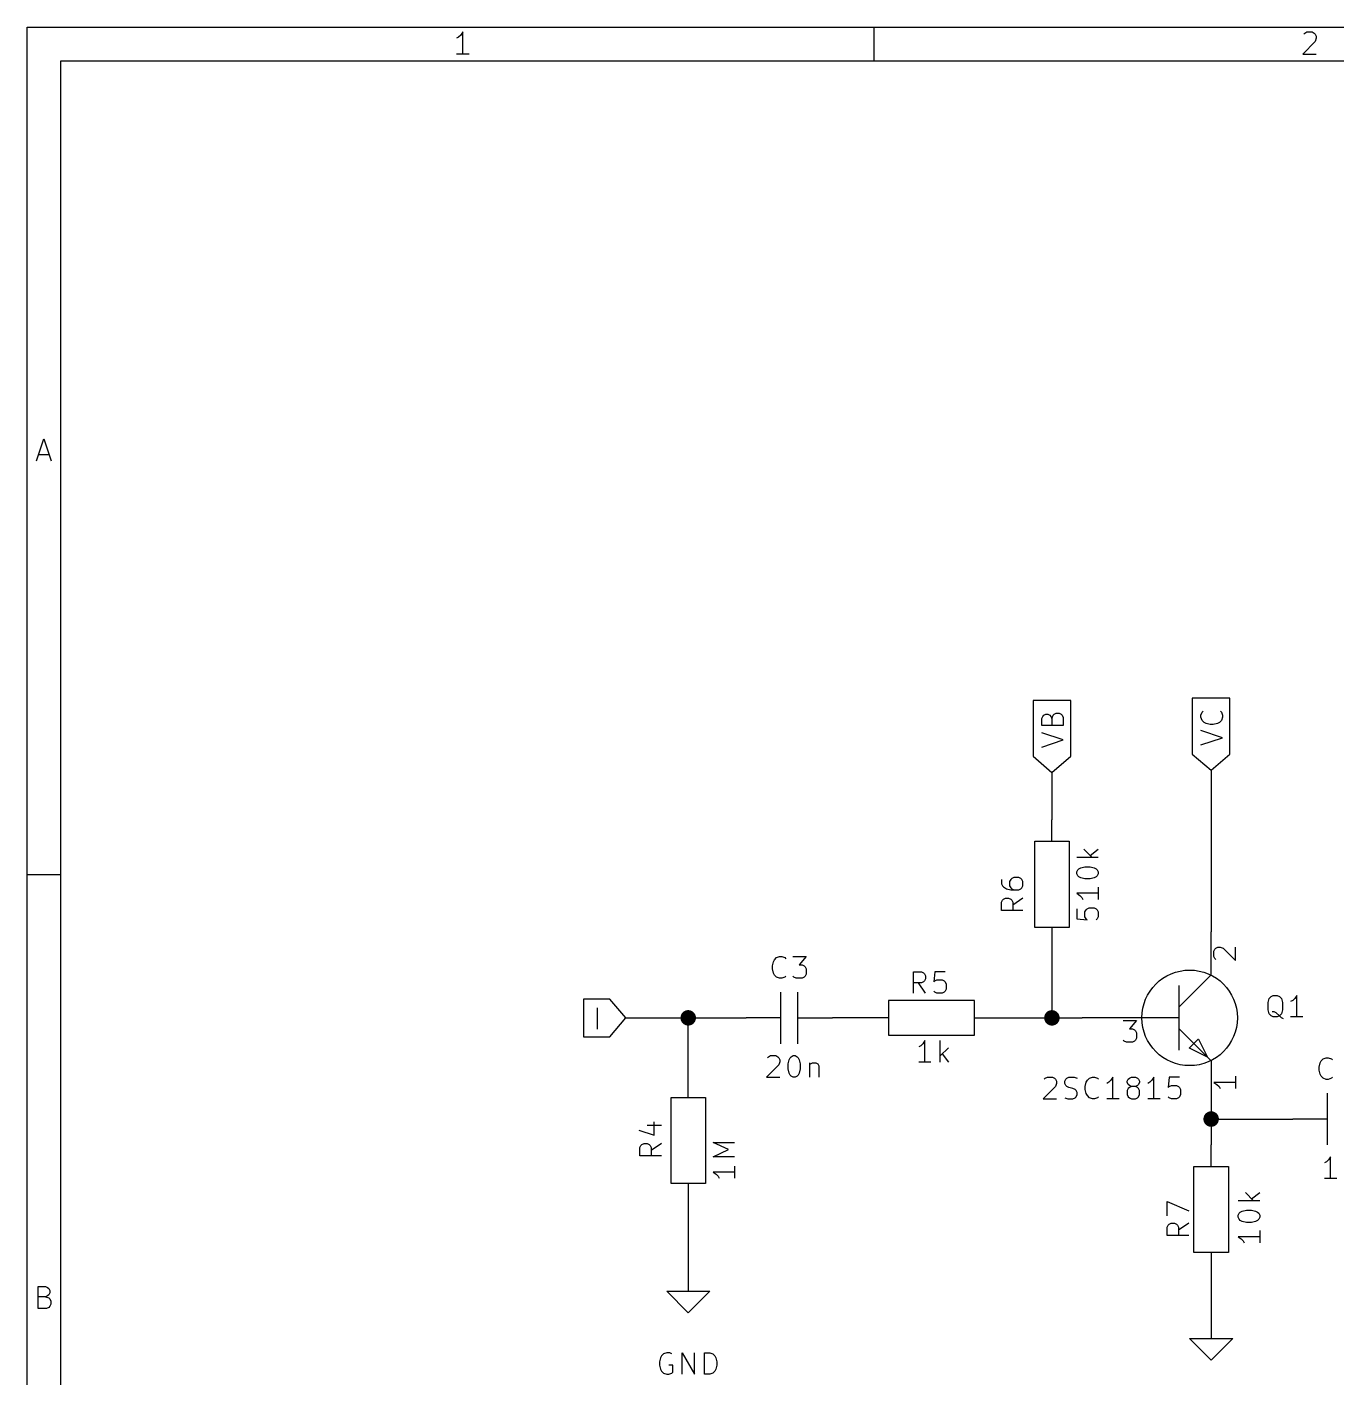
# Model space of a CAD drawing. Extents: x 0.4 to 11.3, y -11.3 to -0.4.
# Drawn here: x 0.394 to 3.437, y -3.531 to -0.394 of the extents above; entities that cross this region are included whole.
import ezdxf

# ---------------------------------------------------------------- set-up
doc = ezdxf.new("R2010")
doc.units = 0
doc.header["$MEASUREMENT"] = 0
for name, color, linetype in [('CYAN2', 4, 'CONTINUOUS'), ('GREEN3', 91, 'CONTINUOUS'), ('RED2', 1, 'CONTINUOUS'), ('RED3', 11, 'CONTINUOUS')]:
    doc.layers.add(name, color=color, linetype=linetype)

msp = doc.modelspace()

# ---------------------------------------------------------------- linework, layer by layer
at = {"layer": 'CYAN2', "linetype": 'CONTINUOUS'}
for p, q in [((2.84947, -2.30338), (2.86852, -2.32243)), ((2.84947, -2.30338), (2.86852, -2.32243)), ((2.86376, -2.31766), (2.8828, -2.30338)), ((2.86376, -2.31766), (2.8828, -2.30338)), ((2.8828, -2.32243), (2.8328, -2.32243)), ((2.8828, -2.32243), (2.8328, -2.32243)), ((2.8328, -2.35576), (2.83519, -2.351)), ((2.8328, -2.35576), (2.83519, -2.351)), ((2.83519, -2.351), (2.83757, -2.34861)), ((2.83519, -2.351), (2.83757, -2.34861)), ((2.83757, -2.34861), (2.84233, -2.34623)), ((2.83757, -2.34861), (2.84233, -2.34623)), ((2.84233, -2.34623), (2.85185, -2.34385)), ((2.84233, -2.34623), (2.85185, -2.34385)), ((2.85185, -2.34385), (2.86376, -2.34385)), ((2.85185, -2.34385), (2.86376, -2.34385)), ((2.86376, -2.34385), (2.87328, -2.34623)), ((2.86376, -2.34385), (2.87328, -2.34623)), ((2.87328, -2.34623), (2.87804, -2.34861)), ((2.87328, -2.34623), (2.87804, -2.34861)), ((2.87804, -2.34861), (2.88043, -2.351)), ((2.87804, -2.34861), (2.88043, -2.351)), ((2.88043, -2.351), (2.8828, -2.35576)), ((2.88043, -2.351), (2.8828, -2.35576)), ((2.6578, -2.37385), (2.6578, -2.38337)), ((2.6578, -2.37385), (2.6578, -2.38337)), ((2.6578, -2.38337), (2.66019, -2.38813)), ((2.6578, -2.38337), (2.66019, -2.38813)), ((2.67923, -2.37385), (2.67685, -2.37861)), ((2.67923, -2.37385), (2.67685, -2.37861)), ((2.67685, -2.37861), (2.67685, -2.38813)), ((2.67685, -2.37861), (2.67685, -2.38813)), ((2.68161, -2.37146), (2.67923, -2.37385)), ((2.68161, -2.37146), (2.67923, -2.37385)), ((2.68637, -2.36908), (2.68161, -2.37146)), ((2.68637, -2.36908), (2.68161, -2.37146)), ((2.69828, -2.36908), (2.68637, -2.36908)), ((2.69828, -2.36908), (2.68637, -2.36908)), ((2.70304, -2.37146), (2.69828, -2.36908)), ((2.70304, -2.37146), (2.69828, -2.36908)), ((2.70543, -2.37385), (2.70304, -2.37146)), ((2.70543, -2.37385), (2.70304, -2.37146)), ((2.7078, -2.37861), (2.70543, -2.37385)), ((2.7078, -2.37861), (2.70543, -2.37385)), ((2.7078, -2.38813), (2.7078, -2.37861)), ((2.7078, -2.38813), (2.7078, -2.37861)), ((2.8328, -2.36052), (2.8328, -2.35576)), ((2.8328, -2.36052), (2.8328, -2.35576)), ((2.83519, -2.36528), (2.8328, -2.36052)), ((2.83519, -2.36528), (2.8328, -2.36052)), ((2.83757, -2.36766), (2.83519, -2.36528)), ((2.83757, -2.36766), (2.83519, -2.36528)), ((2.84233, -2.37004), (2.83757, -2.36766)), ((2.84233, -2.37004), (2.83757, -2.36766)), ((2.85185, -2.37242), (2.84233, -2.37004)), ((2.85185, -2.37242), (2.84233, -2.37004)), ((2.86376, -2.37242), (2.85185, -2.37242)), ((2.86376, -2.37242), (2.85185, -2.37242)), ((2.87328, -2.37004), (2.86376, -2.37242)), ((2.87328, -2.37004), (2.86376, -2.37242)), ((2.87804, -2.36766), (2.87328, -2.37004)), ((2.87804, -2.36766), (2.87328, -2.37004)), ((2.88043, -2.36528), (2.87804, -2.36766)), ((2.88043, -2.36528), (2.87804, -2.36766)), ((2.8828, -2.36052), (2.88043, -2.36528)), ((2.8828, -2.36052), (2.88043, -2.36528)), ((2.8828, -2.35576), (2.8828, -2.36052)), ((2.8828, -2.35576), (2.8828, -2.36052)), ((2.66019, -2.38813), (2.66257, -2.39051)), ((2.66019, -2.38813), (2.66257, -2.39051)), ((2.66257, -2.39051), (2.66971, -2.39528)), ((2.66257, -2.39051), (2.66971, -2.39528)), ((2.66971, -2.39528), (2.67923, -2.39765)), ((2.66971, -2.39528), (2.67923, -2.39765)), ((2.67685, -2.38813), (2.67923, -2.39289)), ((2.67685, -2.38813), (2.67923, -2.39289)), ((2.67923, -2.39289), (2.68161, -2.39528)), ((2.67923, -2.39289), (2.68161, -2.39528)), ((2.67923, -2.39765), (2.69828, -2.39765)), ((2.67923, -2.39765), (2.69828, -2.39765)), ((2.68161, -2.39528), (2.68637, -2.39765)), ((2.68161, -2.39528), (2.68637, -2.39765)), ((2.69828, -2.39765), (2.70304, -2.39528)), ((2.69828, -2.39765), (2.70304, -2.39528)), ((2.70304, -2.39528), (2.70543, -2.39289)), ((2.70304, -2.39528), (2.70543, -2.39289)), ((2.70543, -2.39289), (2.7078, -2.38813)), ((2.70543, -2.39289), (2.7078, -2.38813)), ((2.8828, -2.40576), (2.8328, -2.40576)), ((2.8328, -2.40576), (2.83995, -2.41052)), ((2.8828, -2.40576), (2.8328, -2.40576)), ((2.8328, -2.40576), (2.83995, -2.41052)), ((2.83995, -2.41052), (2.84471, -2.41528)), ((2.83995, -2.41052), (2.84471, -2.41528)), ((2.84471, -2.41528), (2.84709, -2.42004)), ((2.84471, -2.41528), (2.84709, -2.42004)), ((2.8828, -2.39147), (2.8828, -2.42004)), ((2.8828, -2.39147), (2.8828, -2.42004)), ((2.6578, -2.42623), (2.66019, -2.42146)), ((2.6578, -2.42623), (2.66019, -2.42146)), ((2.6578, -2.44528), (2.6578, -2.42623)), ((2.6578, -2.44528), (2.6578, -2.42623)), ((2.7078, -2.44528), (2.6578, -2.44528)), ((2.7078, -2.44528), (2.6578, -2.44528)), ((2.66019, -2.42146), (2.66257, -2.41908)), ((2.66019, -2.42146), (2.66257, -2.41908)), ((2.66257, -2.41908), (2.66733, -2.4167)), ((2.66257, -2.41908), (2.66733, -2.4167)), ((2.66733, -2.4167), (2.67447, -2.4167)), ((2.66733, -2.4167), (2.67447, -2.4167)), ((2.67447, -2.4167), (2.67923, -2.41908)), ((2.67447, -2.4167), (2.67923, -2.41908)), ((2.67923, -2.41908), (2.68161, -2.42146)), ((2.67923, -2.41908), (2.68161, -2.42146)), ((2.68161, -2.42146), (2.684, -2.42623)), ((2.68161, -2.42146), (2.684, -2.42623)), ((2.7078, -2.4167), (2.684, -2.43337)), ((2.7078, -2.4167), (2.684, -2.43337)), ((2.684, -2.42623), (2.684, -2.44528)), ((2.684, -2.42623), (2.684, -2.44528)), ((2.8328, -2.44147), (2.8328, -2.46528)), ((2.8328, -2.44147), (2.8328, -2.46528)), ((2.85185, -2.44861), (2.85423, -2.44385)), ((2.85185, -2.44861), (2.85423, -2.44385)), ((2.85423, -2.44385), (2.85661, -2.44147)), ((2.85423, -2.44385), (2.85661, -2.44147)), ((2.85661, -2.44147), (2.86137, -2.43909)), ((2.85661, -2.44147), (2.86137, -2.43909)), ((2.86137, -2.43909), (2.87328, -2.43909)), ((2.86137, -2.43909), (2.87328, -2.43909)), ((2.87328, -2.43909), (2.87804, -2.44147)), ((2.87328, -2.43909), (2.87804, -2.44147)), ((2.87804, -2.44147), (2.88043, -2.44385)), ((2.87804, -2.44147), (2.88043, -2.44385)), ((2.88043, -2.44385), (2.8828, -2.44861)), ((2.88043, -2.44385), (2.8828, -2.44861)), ((2.8328, -2.46528), (2.85661, -2.46766)), ((2.8328, -2.46528), (2.85661, -2.46766)), ((2.85185, -2.46052), (2.85185, -2.44861)), ((2.85185, -2.46052), (2.85185, -2.44861)), ((2.85423, -2.46528), (2.85185, -2.46052)), ((2.85423, -2.46528), (2.85185, -2.46052)), ((2.85661, -2.46766), (2.85423, -2.46528)), ((2.85661, -2.46766), (2.85423, -2.46528)), ((2.88043, -2.46528), (2.87804, -2.46766)), ((2.88043, -2.46528), (2.87804, -2.46766)), ((2.8828, -2.46052), (2.88043, -2.46528)), ((2.8828, -2.46052), (2.88043, -2.46528)), ((2.8828, -2.44861), (2.8828, -2.46052)), ((2.8828, -2.44861), (2.8828, -2.46052)), ((2.12571, -2.57423), (2.12809, -2.56471)), ((2.12809, -2.56471), (2.13047, -2.55995)), ((2.13047, -2.55995), (2.13524, -2.55519)), ((2.13524, -2.55519), (2.14238, -2.5528)), ((2.14238, -2.5528), (2.14714, -2.5528)), ((2.14714, -2.5528), (2.15428, -2.55519)), ((2.15428, -2.55519), (2.15666, -2.55757)), ((2.17333, -2.5528), (2.20428, -2.5528)), ((2.20428, -2.5528), (2.18761, -2.57185)), ((2.18761, -2.57185), (2.19476, -2.57185)), ((2.19476, -2.57185), (2.19952, -2.57423)), ((2.12571, -2.58137), (2.12571, -2.57423)), ((2.12809, -2.5909), (2.12571, -2.58137)), ((2.13047, -2.59566), (2.12809, -2.5909)), ((2.13524, -2.60043), (2.13047, -2.59566)), ((2.14238, -2.6028), (2.13524, -2.60043)), ((2.14714, -2.6028), (2.14238, -2.6028)), ((2.15428, -2.60043), (2.14714, -2.6028)), ((2.15666, -2.59804), (2.15428, -2.60043)), ((2.17571, -2.60043), (2.17333, -2.59804)), ((2.18047, -2.6028), (2.17571, -2.60043)), ((2.19476, -2.6028), (2.18047, -2.6028)), ((2.19952, -2.60043), (2.19476, -2.6028)), ((2.19952, -2.57423), (2.2019, -2.57661)), ((2.2019, -2.59804), (2.19952, -2.60043)), ((2.2019, -2.57661), (2.20428, -2.58137)), ((2.20428, -2.59328), (2.2019, -2.59804)), ((2.20428, -2.58137), (2.20428, -2.59328)), ((2.45309, -2.6378), (2.45309, -2.5878)), ((2.45309, -2.5878), (2.47214, -2.5878)), ((2.47214, -2.5878), (2.47691, -2.59019)), ((2.47691, -2.59019), (2.47929, -2.59257)), ((2.47929, -2.59257), (2.48167, -2.59733)), ((2.48167, -2.59733), (2.48167, -2.60447)), ((2.50309, -2.5878), (2.50072, -2.61161)), ((2.52691, -2.5878), (2.50309, -2.5878)), ((2.47214, -2.614), (2.45309, -2.614)), ((2.48167, -2.6378), (2.465, -2.614)), ((2.47691, -2.61161), (2.47214, -2.614)), ((2.47929, -2.60923), (2.47691, -2.61161)), ((2.48167, -2.60447), (2.47929, -2.60923)), ((2.50072, -2.61161), (2.50309, -2.60923)), ((2.50309, -2.63543), (2.50072, -2.63304)), ((2.50309, -2.60923), (2.50786, -2.60685)), ((2.50786, -2.6378), (2.50309, -2.63543)), ((2.50786, -2.60685), (2.51976, -2.60685)), ((2.51976, -2.60685), (2.52452, -2.60923)), ((2.52452, -2.63543), (2.51976, -2.6378)), ((2.52452, -2.60923), (2.52691, -2.61161)), ((2.52691, -2.63304), (2.52452, -2.63543)), ((2.52691, -2.61161), (2.52929, -2.61637)), ((2.52929, -2.62828), (2.52691, -2.63304)), ((2.52929, -2.61637), (2.52929, -2.62828)), ((2.51976, -2.6378), (2.50786, -2.6378)), ((3.27734, -2.65947), (3.27972, -2.64995)), ((3.27734, -2.65947), (3.27972, -2.64995)), ((3.27734, -2.67614), (3.27734, -2.65947)), ((3.27734, -2.67614), (3.27734, -2.65947)), ((3.27972, -2.64995), (3.28448, -2.64519)), ((3.27972, -2.64995), (3.28448, -2.64519)), ((3.28448, -2.64519), (3.28924, -2.6428)), ((3.28448, -2.64519), (3.28924, -2.6428)), ((3.28924, -2.6428), (3.29876, -2.6428)), ((3.28924, -2.6428), (3.29876, -2.6428)), ((3.29876, -2.6428), (3.30353, -2.64519)), ((3.29876, -2.6428), (3.30353, -2.64519)), ((3.30353, -2.64519), (3.30829, -2.64995)), ((3.30353, -2.64519), (3.30829, -2.64995)), ((3.30829, -2.64995), (3.31067, -2.65947)), ((3.30829, -2.64995), (3.31067, -2.65947)), ((3.31067, -2.65947), (3.31067, -2.67614)), ((3.31067, -2.65947), (3.31067, -2.67614)), ((3.33448, -2.65471), (3.32972, -2.65709)), ((3.33448, -2.65471), (3.32972, -2.65709)), ((3.33924, -2.64995), (3.33448, -2.65471)), ((3.33924, -2.64995), (3.33448, -2.65471)), ((3.344, -2.6428), (3.33924, -2.64995)), ((3.344, -2.6428), (3.33924, -2.64995)), ((3.344, -2.6928), (3.344, -2.6428)), ((3.344, -2.6928), (3.344, -2.6428)), ((3.27972, -2.68566), (3.27734, -2.67614)), ((3.27972, -2.68566), (3.27734, -2.67614)), ((3.28448, -2.69043), (3.27972, -2.68566)), ((3.28448, -2.69043), (3.27972, -2.68566)), ((3.28924, -2.6928), (3.28448, -2.69043)), ((3.28924, -2.6928), (3.28448, -2.69043)), ((3.29162, -2.6809), (3.28686, -2.6809)), ((3.29162, -2.6809), (3.28686, -2.6809)), ((3.29876, -2.6928), (3.28924, -2.6928)), ((3.29876, -2.6928), (3.28924, -2.6928)), ((3.29639, -2.68328), (3.29162, -2.6809)), ((3.29639, -2.68328), (3.29162, -2.6809)), ((3.30353, -2.69043), (3.29639, -2.68328)), ((3.30353, -2.69043), (3.29639, -2.68328)), ((3.30353, -2.69043), (3.29876, -2.6928)), ((3.30353, -2.69043), (3.29876, -2.6928)), ((3.30829, -2.68566), (3.30353, -2.69043)), ((3.30829, -2.68566), (3.30353, -2.69043)), ((3.30829, -2.69519), (3.30353, -2.69043)), ((3.30829, -2.69519), (3.30353, -2.69043)), ((3.31067, -2.67614), (3.30829, -2.68566)), ((3.31067, -2.67614), (3.30829, -2.68566)), ((3.31305, -2.69757), (3.30829, -2.69519)), ((3.31305, -2.69757), (3.30829, -2.69519)), ((3.35829, -2.6928), (3.32972, -2.6928)), ((3.35829, -2.6928), (3.32972, -2.6928)), ((2.47024, -2.75971), (2.46548, -2.76209)), ((2.475, -2.75495), (2.47024, -2.75971)), ((2.47976, -2.7478), (2.475, -2.75495)), ((2.47976, -2.7978), (2.47976, -2.7478)), ((2.51547, -2.7978), (2.51547, -2.7478)), ((2.11429, -2.78757), (2.11667, -2.78519)), ((2.11667, -2.78519), (2.12143, -2.7828)), ((2.12143, -2.7828), (2.13333, -2.7828)), ((2.13333, -2.7828), (2.13809, -2.78519)), ((2.13809, -2.78519), (2.14048, -2.78757)), ((2.14048, -2.78757), (2.14286, -2.79233)), ((2.14286, -2.79233), (2.14286, -2.79709)), ((2.16191, -2.80185), (2.16428, -2.79233)), ((2.16428, -2.79233), (2.16667, -2.78757)), ((2.16667, -2.78757), (2.16905, -2.78519)), ((2.16905, -2.78519), (2.17381, -2.7828)), ((2.17381, -2.7828), (2.17857, -2.7828)), ((2.17857, -2.7828), (2.18333, -2.78519)), ((2.18333, -2.78519), (2.18571, -2.78757)), ((2.18571, -2.78757), (2.18809, -2.79233)), ((2.18809, -2.79233), (2.19048, -2.80185)), ((2.53452, -2.76447), (2.51547, -2.78352)), ((2.52024, -2.77876), (2.53452, -2.7978)), ((3.40047, -2.79495), (3.40524, -2.79019)), ((3.40047, -2.79495), (3.40524, -2.79019)), ((3.40524, -2.79019), (3.41238, -2.7878)), ((3.40524, -2.79019), (3.41238, -2.7878)), ((3.41238, -2.7878), (3.41714, -2.7878)), ((3.41238, -2.7878), (3.41714, -2.7878)), ((3.41714, -2.7878), (3.42428, -2.79019)), ((3.41714, -2.7878), (3.42428, -2.79019)), ((3.42428, -2.79019), (3.42666, -2.79257)), ((3.42428, -2.79019), (3.42666, -2.79257)), ((2.14048, -2.80423), (2.11191, -2.8328)), ((2.14286, -2.79709), (2.14048, -2.80423)), ((2.16191, -2.81376), (2.16191, -2.80185)), ((2.16428, -2.82328), (2.16191, -2.81376)), ((2.16667, -2.82804), (2.16428, -2.82328)), ((2.18809, -2.82328), (2.18571, -2.82804)), ((2.19048, -2.81376), (2.18809, -2.82328)), ((2.19048, -2.80185), (2.19048, -2.81376)), ((2.2119, -2.79947), (2.2119, -2.8328)), ((2.2119, -2.80423), (2.21428, -2.80185)), ((2.21428, -2.80185), (2.21905, -2.79947)), ((2.21905, -2.79947), (2.22619, -2.79947)), ((2.22619, -2.79947), (2.23095, -2.80185)), ((2.23095, -2.80185), (2.23333, -2.80661)), ((2.23333, -2.80661), (2.23333, -2.8328)), ((2.49405, -2.7978), (2.46548, -2.7978)), ((3.39571, -2.80923), (3.39809, -2.79971)), ((3.39571, -2.80923), (3.39809, -2.79971)), ((3.39571, -2.81637), (3.39571, -2.80923)), ((3.39571, -2.81637), (3.39571, -2.80923)), ((3.39809, -2.8259), (3.39571, -2.81637)), ((3.39809, -2.8259), (3.39571, -2.81637)), ((3.39809, -2.79971), (3.40047, -2.79495)), ((3.39809, -2.79971), (3.40047, -2.79495)), ((2.11191, -2.8328), (2.14286, -2.8328)), ((2.16905, -2.83043), (2.16667, -2.82804)), ((2.17381, -2.8328), (2.16905, -2.83043)), ((2.17857, -2.8328), (2.17381, -2.8328)), ((2.18333, -2.83043), (2.17857, -2.8328)), ((2.18571, -2.82804), (2.18333, -2.83043)), ((2.78353, -2.85423), (2.75496, -2.8828)), ((2.78353, -2.85423), (2.75496, -2.8828)), ((2.75734, -2.83757), (2.75972, -2.83519)), ((2.75734, -2.83757), (2.75972, -2.83519)), ((2.75972, -2.83519), (2.76448, -2.8328)), ((2.75972, -2.83519), (2.76448, -2.8328)), ((2.76448, -2.8328), (2.77639, -2.8328)), ((2.76448, -2.8328), (2.77639, -2.8328)), ((2.77639, -2.8328), (2.78115, -2.83519)), ((2.77639, -2.8328), (2.78115, -2.83519)), ((2.78115, -2.83519), (2.78353, -2.83757)), ((2.78115, -2.83519), (2.78353, -2.83757)), ((2.78353, -2.83757), (2.78591, -2.84233)), ((2.78353, -2.83757), (2.78591, -2.84233)), ((2.78591, -2.84709), (2.78353, -2.85423)), ((2.78591, -2.84709), (2.78353, -2.85423)), ((2.78591, -2.84233), (2.78591, -2.84709)), ((2.78591, -2.84233), (2.78591, -2.84709)), ((2.80496, -2.84233), (2.80733, -2.83757)), ((2.80496, -2.84233), (2.80733, -2.83757)), ((2.80496, -2.84709), (2.80496, -2.84233)), ((2.80496, -2.84709), (2.80496, -2.84233)), ((2.80733, -2.85185), (2.80496, -2.84709)), ((2.80733, -2.85185), (2.80496, -2.84709)), ((2.80733, -2.83757), (2.80972, -2.83519)), ((2.80733, -2.83757), (2.80972, -2.83519)), ((2.80972, -2.85423), (2.80733, -2.85185)), ((2.80972, -2.85423), (2.80733, -2.85185)), ((2.80972, -2.83519), (2.81448, -2.8328)), ((2.80972, -2.83519), (2.81448, -2.8328)), ((2.81448, -2.85661), (2.80972, -2.85423)), ((2.81448, -2.85661), (2.80972, -2.85423)), ((2.81448, -2.8328), (2.82638, -2.8328)), ((2.81448, -2.8328), (2.82638, -2.8328)), ((2.82638, -2.8328), (2.83353, -2.83519)), ((2.82638, -2.8328), (2.83353, -2.83519)), ((2.85257, -2.85423), (2.85495, -2.84471)), ((2.85257, -2.85423), (2.85495, -2.84471)), ((2.85257, -2.86137), (2.85257, -2.85423)), ((2.85257, -2.86137), (2.85257, -2.85423)), ((2.85495, -2.84471), (2.85733, -2.83995)), ((2.85495, -2.84471), (2.85733, -2.83995)), ((2.85733, -2.83995), (2.8621, -2.83519)), ((2.85733, -2.83995), (2.8621, -2.83519)), ((2.8621, -2.83519), (2.86924, -2.8328)), ((2.8621, -2.83519), (2.86924, -2.8328)), ((2.86924, -2.8328), (2.874, -2.8328)), ((2.86924, -2.8328), (2.874, -2.8328)), ((2.874, -2.8328), (2.88115, -2.83519)), ((2.874, -2.8328), (2.88115, -2.83519)), ((2.88115, -2.83519), (2.88352, -2.83757)), ((2.88115, -2.83519), (2.88352, -2.83757)), ((2.90733, -2.84471), (2.90257, -2.84709)), ((2.90733, -2.84471), (2.90257, -2.84709)), ((2.9121, -2.83995), (2.90733, -2.84471)), ((2.9121, -2.83995), (2.90733, -2.84471)), ((2.91686, -2.8328), (2.9121, -2.83995)), ((2.91686, -2.8328), (2.9121, -2.83995)), ((2.91686, -2.8828), (2.91686, -2.8328)), ((2.91686, -2.8828), (2.91686, -2.8328)), ((2.95019, -2.84233), (2.95257, -2.83757)), ((2.95019, -2.84233), (2.95257, -2.83757)), ((2.95019, -2.84471), (2.95019, -2.84233)), ((2.95019, -2.84471), (2.95019, -2.84233)), ((2.95257, -2.84947), (2.95019, -2.84471)), ((2.95257, -2.84947), (2.95019, -2.84471)), ((2.95257, -2.83757), (2.95495, -2.83519)), ((2.95257, -2.83757), (2.95495, -2.83519)), ((2.95495, -2.85185), (2.95257, -2.84947)), ((2.95495, -2.85185), (2.95257, -2.84947)), ((2.95495, -2.83519), (2.95972, -2.8328)), ((2.95495, -2.83519), (2.95972, -2.8328)), ((2.95972, -2.85423), (2.95495, -2.85185)), ((2.95972, -2.85423), (2.95495, -2.85185)), ((2.95972, -2.85423), (2.95495, -2.85661)), ((2.95972, -2.85423), (2.95495, -2.85661)), ((2.95972, -2.8328), (2.96924, -2.8328)), ((2.95972, -2.8328), (2.96924, -2.8328)), ((2.96924, -2.85423), (2.95972, -2.85423)), ((2.96924, -2.85423), (2.95972, -2.85423)), ((2.96924, -2.8328), (2.974, -2.83519)), ((2.96924, -2.8328), (2.974, -2.83519)), ((2.974, -2.85185), (2.96924, -2.85423)), ((2.974, -2.85185), (2.96924, -2.85423)), ((2.974, -2.85661), (2.96924, -2.85423)), ((2.974, -2.85661), (2.96924, -2.85423)), ((2.974, -2.83519), (2.97638, -2.83757)), ((2.974, -2.83519), (2.97638, -2.83757)), ((2.97638, -2.84947), (2.974, -2.85185)), ((2.97638, -2.84947), (2.974, -2.85185)), ((2.97638, -2.83757), (2.97876, -2.84233)), ((2.97638, -2.83757), (2.97876, -2.84233)), ((2.97876, -2.84471), (2.97638, -2.84947)), ((2.97876, -2.84471), (2.97638, -2.84947)), ((2.97876, -2.84233), (2.97876, -2.84471)), ((2.97876, -2.84233), (2.97876, -2.84471)), ((3.00257, -2.84471), (2.99781, -2.84709)), ((3.00257, -2.84471), (2.99781, -2.84709)), ((3.00733, -2.83995), (3.00257, -2.84471)), ((3.00733, -2.83995), (3.00257, -2.84471)), ((3.01209, -2.8328), (3.00733, -2.83995)), ((3.01209, -2.8328), (3.00733, -2.83995)), ((3.01209, -2.8828), (3.01209, -2.8328)), ((3.01209, -2.8828), (3.01209, -2.8328)), ((3.04781, -2.8328), (3.04543, -2.85661)), ((3.04781, -2.8328), (3.04543, -2.85661)), ((3.04543, -2.85661), (3.04781, -2.85423)), ((3.04543, -2.85661), (3.04781, -2.85423)), ((3.07162, -2.8328), (3.04781, -2.8328)), ((3.07162, -2.8328), (3.04781, -2.8328)), ((3.04781, -2.85423), (3.05257, -2.85185)), ((3.04781, -2.85423), (3.05257, -2.85185)), ((3.05257, -2.85185), (3.06448, -2.85185)), ((3.05257, -2.85185), (3.06448, -2.85185)), ((3.06448, -2.85185), (3.06924, -2.85423)), ((3.06448, -2.85185), (3.06924, -2.85423)), ((3.06924, -2.85423), (3.07162, -2.85661)), ((3.06924, -2.85423), (3.07162, -2.85661)), ((3.40047, -2.83066), (3.39809, -2.8259)), ((3.40047, -2.83066), (3.39809, -2.8259)), ((3.40524, -2.83543), (3.40047, -2.83066)), ((3.40524, -2.83543), (3.40047, -2.83066)), ((3.41238, -2.8378), (3.40524, -2.83543)), ((3.41238, -2.8378), (3.40524, -2.83543)), ((3.41714, -2.8378), (3.41238, -2.8378)), ((3.41714, -2.8378), (3.41238, -2.8378)), ((3.42428, -2.83543), (3.41714, -2.8378)), ((3.42428, -2.83543), (3.41714, -2.8378)), ((3.42666, -2.83304), (3.42428, -2.83543)), ((3.42666, -2.83304), (3.42428, -2.83543)), ((2.75496, -2.8828), (2.78591, -2.8828)), ((2.75496, -2.8828), (2.78591, -2.8828)), ((2.80496, -2.88043), (2.8121, -2.8828)), ((2.80496, -2.88043), (2.8121, -2.8828)), ((2.8121, -2.8828), (2.824, -2.8828)), ((2.8121, -2.8828), (2.824, -2.8828)), ((2.824, -2.859), (2.81448, -2.85661)), ((2.824, -2.859), (2.81448, -2.85661)), ((2.82876, -2.86137), (2.824, -2.859)), ((2.82876, -2.86137), (2.824, -2.859)), ((2.824, -2.8828), (2.82876, -2.88043)), ((2.824, -2.8828), (2.82876, -2.88043)), ((2.83115, -2.86376), (2.82876, -2.86137)), ((2.83115, -2.86376), (2.82876, -2.86137)), ((2.82876, -2.88043), (2.83115, -2.87804)), ((2.82876, -2.88043), (2.83115, -2.87804)), ((2.83353, -2.86852), (2.83115, -2.86376)), ((2.83353, -2.86852), (2.83115, -2.86376)), ((2.83115, -2.87804), (2.83353, -2.87328)), ((2.83115, -2.87804), (2.83353, -2.87328)), ((2.83353, -2.87328), (2.83353, -2.86852)), ((2.83353, -2.87328), (2.83353, -2.86852)), ((2.85495, -2.8709), (2.85257, -2.86137)), ((2.85495, -2.8709), (2.85257, -2.86137)), ((2.85733, -2.87566), (2.85495, -2.8709)), ((2.85733, -2.87566), (2.85495, -2.8709)), ((2.8621, -2.88043), (2.85733, -2.87566)), ((2.8621, -2.88043), (2.85733, -2.87566)), ((2.86924, -2.8828), (2.8621, -2.88043)), ((2.86924, -2.8828), (2.8621, -2.88043)), ((2.874, -2.8828), (2.86924, -2.8828)), ((2.874, -2.8828), (2.86924, -2.8828)), ((2.88115, -2.88043), (2.874, -2.8828)), ((2.88115, -2.88043), (2.874, -2.8828)), ((2.88352, -2.87804), (2.88115, -2.88043)), ((2.88352, -2.87804), (2.88115, -2.88043)), ((2.93115, -2.8828), (2.90257, -2.8828)), ((2.93115, -2.8828), (2.90257, -2.8828)), ((2.95257, -2.859), (2.95019, -2.86376)), ((2.95257, -2.859), (2.95019, -2.86376)), ((2.95019, -2.86376), (2.95019, -2.87328)), ((2.95019, -2.86376), (2.95019, -2.87328)), ((2.95019, -2.87328), (2.95257, -2.87804)), ((2.95019, -2.87328), (2.95257, -2.87804)), ((2.95495, -2.85661), (2.95257, -2.859)), ((2.95495, -2.85661), (2.95257, -2.859)), ((2.95257, -2.87804), (2.95495, -2.88043)), ((2.95257, -2.87804), (2.95495, -2.88043)), ((2.95495, -2.88043), (2.95972, -2.8828)), ((2.95495, -2.88043), (2.95972, -2.8828)), ((2.95972, -2.8828), (2.96924, -2.8828)), ((2.95972, -2.8828), (2.96924, -2.8828)), ((2.96924, -2.8828), (2.974, -2.88043)), ((2.96924, -2.8828), (2.974, -2.88043)), ((2.97638, -2.859), (2.974, -2.85661)), ((2.97638, -2.859), (2.974, -2.85661)), ((2.974, -2.88043), (2.97638, -2.87804)), ((2.974, -2.88043), (2.97638, -2.87804)), ((2.97876, -2.86376), (2.97638, -2.859)), ((2.97876, -2.86376), (2.97638, -2.859)), ((2.97638, -2.87804), (2.97876, -2.87328)), ((2.97638, -2.87804), (2.97876, -2.87328)), ((2.97876, -2.87328), (2.97876, -2.86376)), ((2.97876, -2.87328), (2.97876, -2.86376)), ((3.02638, -2.8828), (2.99781, -2.8828)), ((3.02638, -2.8828), (2.99781, -2.8828)), ((3.04781, -2.88043), (3.04543, -2.87804)), ((3.04781, -2.88043), (3.04543, -2.87804)), ((3.05257, -2.8828), (3.04781, -2.88043)), ((3.05257, -2.8828), (3.04781, -2.88043)), ((3.06448, -2.8828), (3.05257, -2.8828)), ((3.06448, -2.8828), (3.05257, -2.8828)), ((3.06924, -2.88043), (3.06448, -2.8828)), ((3.06924, -2.88043), (3.06448, -2.8828)), ((3.07162, -2.87804), (3.06924, -2.88043)), ((3.07162, -2.87804), (3.06924, -2.88043)), ((3.07162, -2.85661), (3.074, -2.86137)), ((3.07162, -2.85661), (3.074, -2.86137)), ((3.074, -2.87328), (3.07162, -2.87804)), ((3.074, -2.87328), (3.07162, -2.87804)), ((3.074, -2.86137), (3.074, -2.87328)), ((3.074, -2.86137), (3.074, -2.87328)), ((1.83447, -2.94385), (1.8678, -2.94385)), ((1.85114, -2.96765), (1.85114, -2.9367)), ((1.81543, -2.95575), (1.85114, -2.96765)), ((1.8178, -2.99623), (1.82019, -2.99146)), ((1.8178, -3.01528), (1.8178, -2.99623)), ((1.82019, -2.99146), (1.82257, -2.98908)), ((1.82257, -2.98908), (1.82733, -2.9867)), ((1.82733, -2.9867), (1.83447, -2.9867)), ((1.83447, -2.9867), (1.83923, -2.98908)), ((1.83923, -2.98908), (1.84161, -2.99146)), ((1.84161, -2.99146), (1.844, -2.99623)), ((1.8678, -2.9867), (1.844, -3.00337)), ((1.844, -2.99623), (1.844, -3.01528)), ((2.02352, -3.00099), (1.9878, -2.98432)), ((1.9878, -2.98432), (2.0378, -2.98432)), ((1.9878, -3.01766), (2.02352, -3.00099)), ((1.8678, -3.01528), (1.8178, -3.01528)), ((2.0378, -3.01766), (1.9878, -3.01766)), ((2.0378, -3.03908), (2.0378, -3.06765)), ((3.41285, -3.02971), (3.40809, -3.03209)), ((3.41285, -3.02971), (3.40809, -3.03209)), ((3.41762, -3.02495), (3.41285, -3.02971)), ((3.41762, -3.02495), (3.41285, -3.02971)), ((3.42238, -3.0178), (3.41762, -3.02495)), ((3.42238, -3.0178), (3.41762, -3.02495)), ((3.42238, -3.0678), (3.42238, -3.0178)), ((3.42238, -3.0678), (3.42238, -3.0178)), ((2.0378, -3.05337), (1.9878, -3.05337)), ((1.9878, -3.05337), (1.99495, -3.05813)), ((1.99495, -3.05813), (1.99971, -3.06289)), ((1.99971, -3.06289), (2.00209, -3.06765)), ((3.43667, -3.0678), (3.40809, -3.0678)), ((3.43667, -3.0678), (3.40809, -3.0678)), ((3.22447, -3.10099), (3.24352, -3.12004)), ((3.23876, -3.11528), (3.2578, -3.10099)), ((3.0428, -3.15504), (3.0428, -3.1217)), ((3.0428, -3.1217), (3.0928, -3.14313)), ((3.2578, -3.12004), (3.2078, -3.12004)), ((3.2078, -3.15337), (3.21019, -3.14861)), ((3.2078, -3.15813), (3.2078, -3.15337)), ((3.21019, -3.16289), (3.2078, -3.15813)), ((3.21019, -3.14861), (3.21257, -3.14623)), ((3.21257, -3.16528), (3.21019, -3.16289)), ((3.21257, -3.14623), (3.21733, -3.14385)), ((3.21733, -3.16766), (3.21257, -3.16528)), ((3.21733, -3.14385), (3.22685, -3.14146)), ((3.22685, -3.17004), (3.21733, -3.16766)), ((3.22685, -3.14146), (3.23876, -3.14146)), ((3.23876, -3.14146), (3.24828, -3.14385)), ((3.24828, -3.16766), (3.23876, -3.17004)), ((3.24828, -3.14385), (3.25304, -3.14623)), ((3.25304, -3.16528), (3.24828, -3.16766)), ((3.25304, -3.14623), (3.25543, -3.14861)), ((3.25543, -3.16289), (3.25304, -3.16528)), ((3.25543, -3.14861), (3.2578, -3.15337)), ((3.2578, -3.15813), (3.25543, -3.16289)), ((3.2578, -3.15337), (3.2578, -3.15813)), ((3.0428, -3.18123), (3.04519, -3.17646)), ((3.0428, -3.20028), (3.0428, -3.18123)), ((3.0928, -3.20028), (3.0428, -3.20028)), ((3.04519, -3.17646), (3.04757, -3.17408)), ((3.04757, -3.17408), (3.05233, -3.1717)), ((3.05233, -3.1717), (3.05947, -3.1717)), ((3.05947, -3.1717), (3.06423, -3.17408)), ((3.06423, -3.17408), (3.06661, -3.17646)), ((3.06661, -3.17646), (3.069, -3.18123)), ((3.0928, -3.1717), (3.069, -3.18837)), ((3.069, -3.18123), (3.069, -3.20028)), ((3.23876, -3.17004), (3.22685, -3.17004)), ((3.2578, -3.18908), (3.2578, -3.21765)), ((3.2578, -3.20337), (3.2078, -3.20337)), ((3.2078, -3.20337), (3.21495, -3.20813)), ((3.21495, -3.20813), (3.21971, -3.21289)), ((3.21971, -3.21289), (3.22209, -3.21765)), ((1.86809, -3.47995), (1.86571, -3.48471)), ((1.87286, -3.47519), (1.86809, -3.47995)), ((1.88, -3.4728), (1.87286, -3.47519)), ((1.88714, -3.4728), (1.88, -3.4728)), ((1.89191, -3.47519), (1.88714, -3.4728)), ((1.91571, -3.5228), (1.91571, -3.4728)), ((1.91571, -3.4728), (1.94428, -3.5228)), ((1.94428, -3.5228), (1.94428, -3.4728)), ((1.96809, -3.5228), (1.96809, -3.4728)), ((1.96809, -3.4728), (1.98, -3.4728)), ((1.98, -3.4728), (1.98714, -3.47519)), ((1.98714, -3.47519), (1.99191, -3.47995)), ((1.99191, -3.47995), (1.99429, -3.48471)), ((1.86571, -3.48471), (1.86333, -3.49423)), ((1.86333, -3.49423), (1.86333, -3.50137)), ((1.86333, -3.50137), (1.86571, -3.5109)), ((1.86571, -3.5109), (1.86809, -3.51566)), ((1.89428, -3.50137), (1.88476, -3.50137)), ((1.89428, -3.51804), (1.89428, -3.50137)), ((1.99429, -3.5109), (1.99191, -3.51566)), ((1.99429, -3.48471), (1.99667, -3.49423)), ((1.99667, -3.50137), (1.99429, -3.5109)), ((1.99667, -3.49423), (1.99667, -3.50137)), ((1.86809, -3.51566), (1.87286, -3.52043)), ((1.87286, -3.52043), (1.88, -3.5228)), ((1.88, -3.5228), (1.88476, -3.5228)), ((1.88476, -3.5228), (1.89191, -3.52043)), ((1.89191, -3.52043), (1.89428, -3.51804)), ((1.98, -3.5228), (1.96809, -3.5228)), ((1.98714, -3.52043), (1.98, -3.5228)), ((1.99191, -3.51566), (1.98714, -3.52043))]:
    msp.add_line(p, q, dxfattribs=at)
at = {"layer": 'GREEN3', "linetype": 'CONTINUOUS'}
for p, q in [((2.775, -2.125), (2.775, -2.235)), ((3.145, -2.12), (3.145, -2.495)), ((2.775, -2.535), (2.775, -2.695)), ((1.785, -2.695), (1.93, -2.695)), ((1.93, -2.695), (2.065, -2.695)), ((1.93, -2.83), (1.93, -2.695)), ((2.345, -2.695), (2.265, -2.695)), ((2.645, -2.695), (2.775, -2.695)), ((2.775, -2.695), (2.845, -2.695)), ((3.145, -2.895), (3.145, -2.93)), ((3.145, -2.93), (3.145, -2.99)), ((3.145, -2.93), (3.335, -2.93)), ((1.93, -3.13), (1.93, -3.28)), ((3.145, -3.29), (3.145, -3.39))]:
    msp.add_line(p, q, dxfattribs=at)
at = {"layer": 'GREEN3', "const_width": 0.018}
for points in [[(1.921, -2.695, 1), (1.939, -2.695, 1)], [(2.766, -2.695, 1), (2.784, -2.695, 1)], [(3.136, -2.93, 1), (3.154, -2.93, 1)]]:
    msp.add_lwpolyline(points, format="xyb", close=True, dxfattribs=at)
at = {"layer": 'RED2', "linetype": 'CONTINUOUS'}
for p, q in [((0.3937, -0.3937), (11.2993, -0.3937)), ((0.3937, -7.8743), (0.3937, -0.3937)), ((1.4062, -0.40526), (1.40133, -0.41258)), ((1.4062, -0.45644), (1.4062, -0.40526)), ((2.3622, -0.47244), (2.3622, -0.3937)), ((3.36009, -0.41014), (3.36252, -0.4077)), ((3.36252, -0.4077), (3.3674, -0.40526)), ((3.3674, -0.40526), (3.37958, -0.40526)), ((3.37958, -0.40526), (3.38446, -0.4077)), ((3.38446, -0.4077), (3.38689, -0.41014)), ((1.39646, -0.41745), (1.39158, -0.41989)), ((1.40133, -0.41258), (1.39646, -0.41745)), ((3.38689, -0.4272), (3.35765, -0.45644)), ((3.38689, -0.41014), (3.38933, -0.41501)), ((3.38933, -0.41989), (3.38689, -0.4272)), ((3.38933, -0.41501), (3.38933, -0.41989)), ((1.42083, -0.45644), (1.39158, -0.45644)), ((3.35765, -0.45644), (3.38933, -0.45644)), ((0.47244, -0.47244), (11.2206, -0.47244)), ((0.47244, -7.79556), (0.47244, -0.47244)), ((0.41601, -1.40133), (0.43307, -1.35015)), ((0.43307, -1.35015), (0.45013, -1.40133)), ((0.42089, -1.3867), (0.44526, -1.3867)), ((2.775, -1.95775), (2.73124, -1.95775)), ((2.73124, -1.95775), (2.73124, -2.0875)), ((2.81876, -1.95775), (2.775, -1.95775)), ((2.81876, -2.0875), (2.81876, -1.95775)), ((3.145, -1.95275), (3.10124, -1.95275)), ((3.10124, -1.95275), (3.10124, -2.0825)), ((3.18876, -1.95275), (3.145, -1.95275)), ((3.18876, -2.0825), (3.18876, -1.95275)), ((2.75138, -1.99946), (2.75376, -1.9947)), ((2.75138, -2.01613), (2.75138, -1.99946)), ((2.75376, -1.9947), (2.75614, -1.99231)), ((2.75614, -1.99231), (2.7609, -1.98993)), ((2.7609, -1.98993), (2.76567, -1.98993)), ((2.76567, -1.98993), (2.77043, -1.99231)), ((2.77043, -1.99231), (2.77281, -1.9947)), ((2.77281, -1.9947), (2.77519, -1.99946)), ((2.77519, -1.99946), (2.77757, -1.99231)), ((2.77519, -1.99946), (2.77519, -2.01613)), ((2.77757, -1.99231), (2.77995, -1.98993)), ((2.77995, -1.98993), (2.78471, -1.98756)), ((2.78471, -1.98756), (2.79185, -1.98756)), ((2.79185, -1.98756), (2.79662, -1.98993)), ((2.79662, -1.98993), (2.799, -1.99231)), ((2.799, -1.99231), (2.80138, -1.99708)), ((2.80138, -1.99708), (2.80138, -2.01613)), ((3.12138, -1.99208), (3.12376, -1.98493)), ((3.12138, -1.99684), (3.12138, -1.99208)), ((3.12376, -2.00398), (3.12138, -1.99684)), ((3.12376, -1.98493), (3.12614, -1.98256)), ((3.12852, -2.00874), (3.12376, -2.00398)), ((3.169, -2.00398), (3.16424, -2.00874)), ((3.16662, -1.98256), (3.169, -1.98493)), ((3.169, -1.98493), (3.17138, -1.99208)), ((3.17138, -1.99684), (3.169, -2.00398)), ((3.17138, -1.99208), (3.17138, -1.99684)), ((2.80138, -2.01613), (2.75138, -2.01613)), ((2.80138, -2.04946), (2.75138, -2.03279)), ((3.17138, -2.04446), (3.12138, -2.02779)), ((3.13328, -2.01113), (3.12852, -2.00874)), ((3.14281, -2.0135), (3.13328, -2.01113)), ((3.14995, -2.0135), (3.14281, -2.0135)), ((3.15947, -2.01113), (3.14995, -2.0135)), ((3.16424, -2.00874), (3.15947, -2.01113)), ((2.75138, -2.06613), (2.80138, -2.04946)), ((3.12138, -2.06113), (3.17138, -2.04446)), ((2.73124, -2.0875), (2.775, -2.125)), ((2.775, -2.125), (2.81876, -2.0875)), ((3.10124, -2.0825), (3.145, -2.12)), ((3.145, -2.12), (3.18876, -2.0825)), ((2.775, -2.285), (2.775, -2.235)), ((2.775, -2.285), (2.775, -2.235)), ((2.735, -2.485), (2.735, -2.285)), ((2.735, -2.285), (2.815, -2.285)), ((2.815, -2.285), (2.815, -2.485)), ((0.3937, -2.3622), (0.47244, -2.3622)), ((2.815, -2.485), (2.735, -2.485)), ((2.775, -2.485), (2.775, -2.535)), ((2.775, -2.485), (2.775, -2.535)), ((3.145, -2.595), (3.145, -2.495)), ((3.145, -2.595), (3.145, -2.495)), ((3.07, -2.67), (3.145, -2.595)), ((2.145, -2.755), (2.145, -2.635)), ((2.185, -2.755), (2.185, -2.635)), ((3.07, -2.62), (3.07, -2.77)), ((1.7475, -2.65124), (1.6868, -2.65124)), ((1.6868, -2.65124), (1.6868, -2.695)), ((1.785, -2.695), (1.7475, -2.65124)), ((2.395, -2.655), (2.395, -2.735)), ((2.595, -2.655), (2.395, -2.655)), ((2.595, -2.735), (2.595, -2.655)), ((1.6868, -2.695), (1.6868, -2.73876)), ((1.71898, -2.72138), (1.71898, -2.67138)), ((1.7475, -2.73876), (1.785, -2.695)), ((2.145, -2.695), (2.065, -2.695)), ((2.185, -2.695), (2.265, -2.695)), ((2.395, -2.695), (2.345, -2.695)), ((2.595, -2.695), (2.645, -2.695)), ((3.07, -2.695), (2.845, -2.695)), ((3.07, -2.695), (2.845, -2.695)), ((3.07, -2.72), (3.145, -2.795)), ((1.6868, -2.73876), (1.7475, -2.73876)), ((2.395, -2.735), (2.595, -2.735)), ((3.0947, -2.7647), (3.1147, -2.7447)), ((3.1147, -2.7447), (3.11477, -2.74468)), ((3.11477, -2.74468), (3.11481, -2.74463)), ((3.11481, -2.74463), (3.11491, -2.74462)), ((3.11491, -2.74462), (3.115, -2.74458)), ((3.115, -2.74458), (3.11506, -2.74461)), ((3.11506, -2.74461), (3.11513, -2.7446)), ((3.11513, -2.7446), (3.11521, -2.74467)), ((3.11521, -2.74467), (3.1153, -2.7447)), ((3.1153, -2.7447), (3.11532, -2.74477)), ((3.11532, -2.74477), (3.11537, -2.74481)), ((3.11537, -2.74481), (3.13537, -2.78481)), ((3.09458, -2.765), (3.09462, -2.76491)), ((3.09461, -2.76506), (3.09458, -2.765)), ((3.0946, -2.76513), (3.09461, -2.76506)), ((3.09467, -2.76521), (3.0946, -2.76513)), ((3.09462, -2.76491), (3.09463, -2.76481)), ((3.09463, -2.76481), (3.09468, -2.76477)), ((3.0947, -2.7653), (3.09467, -2.76521)), ((3.09468, -2.76477), (3.0947, -2.7647)), ((3.09477, -2.76532), (3.0947, -2.7653)), ((3.09481, -2.76537), (3.09477, -2.76532)), ((3.13481, -2.78537), (3.09481, -2.76537)), ((3.13485, -2.78537), (3.13481, -2.78537)), ((3.13487, -2.78539), (3.13485, -2.78537)), ((3.13498, -2.78539), (3.13487, -2.78539)), ((3.13513, -2.7854), (3.13498, -2.78539)), ((3.13515, -2.78537), (3.13513, -2.7854)), ((3.13519, -2.78537), (3.13515, -2.78537)), ((3.13527, -2.78527), (3.13519, -2.78537)), ((3.13537, -2.78519), (3.13527, -2.78527)), ((3.13537, -2.78481), (3.13537, -2.78485)), ((3.13537, -2.78485), (3.13539, -2.78487)), ((3.1354, -2.78513), (3.13537, -2.78515)), ((3.13537, -2.78515), (3.13537, -2.78519)), ((3.13539, -2.78487), (3.13539, -2.78498)), ((3.13539, -2.78498), (3.1354, -2.78513)), ((3.145, -2.795), (3.145, -2.895)), ((3.145, -2.795), (3.145, -2.895)), ((1.93, -2.88), (1.93, -2.83)), ((1.89, -3.08), (1.89, -2.88)), ((1.89, -2.88), (1.97, -2.88)), ((1.97, -2.88), (1.97, -3.08)), ((3.415, -2.99), (3.415, -2.87)), ((3.415, -2.93), (3.335, -2.93)), ((3.415, -2.93), (3.335, -2.93)), ((3.145, -3.04), (3.145, -2.99)), ((3.105, -3.24), (3.105, -3.04)), ((3.105, -3.04), (3.185, -3.04)), ((3.185, -3.04), (3.185, -3.24)), ((1.97, -3.08), (1.89, -3.08)), ((1.93, -3.08), (1.93, -3.13)), ((3.185, -3.24), (3.105, -3.24)), ((3.145, -3.24), (3.145, -3.29)), ((1.93, -3.28), (1.93, -3.33)), ((0.41967, -3.36983), (0.41967, -3.31865)), ((0.41967, -3.31865), (0.43672, -3.31865)), ((0.43672, -3.31865), (0.4416, -3.32109)), ((0.4416, -3.32109), (0.44404, -3.32352)), ((0.44404, -3.32352), (0.44647, -3.3284)), ((0.43672, -3.34302), (0.41967, -3.34302)), ((0.4416, -3.34058), (0.43672, -3.34302)), ((0.43672, -3.34302), (0.44404, -3.34546)), ((0.44404, -3.33815), (0.4416, -3.34058)), ((0.44647, -3.33327), (0.44404, -3.33815)), ((0.44404, -3.34546), (0.44647, -3.34789)), ((0.44647, -3.3284), (0.44647, -3.33327)), ((0.44647, -3.34789), (0.44891, -3.35277)), ((0.44891, -3.35277), (0.44891, -3.36008)), ((1.93, -3.38), (1.88, -3.33)), ((1.88, -3.33), (1.93, -3.33)), ((1.93, -3.33), (1.98, -3.33)), ((1.98, -3.33), (1.93, -3.38)), ((0.43916, -3.36983), (0.41967, -3.36983)), ((0.44404, -3.36739), (0.43916, -3.36983)), ((0.44647, -3.36495), (0.44404, -3.36739)), ((0.44891, -3.36008), (0.44647, -3.36495)), ((3.145, -3.39), (3.145, -3.44)), ((3.145, -3.49), (3.095, -3.44)), ((3.095, -3.44), (3.145, -3.44)), ((3.145, -3.44), (3.195, -3.44)), ((3.195, -3.44), (3.145, -3.49))]:
    msp.add_line(p, q, dxfattribs=at)
at = {"layer": 'RED2'}
msp.add_circle((3.095, -2.695), 0.111, dxfattribs=at)
at = {"layer": 'RED3', "linetype": 'CONTINUOUS'}
for p, q in [((3.15138, -2.54023), (3.15376, -2.53547)), ((3.15138, -2.54023), (3.15376, -2.53547)), ((3.15138, -2.55214), (3.15138, -2.54023)), ((3.15138, -2.55214), (3.15138, -2.54023)), ((3.15376, -2.53547), (3.15614, -2.53309)), ((3.15376, -2.53547), (3.15614, -2.53309)), ((3.15614, -2.53309), (3.1609, -2.53071)), ((3.15614, -2.53309), (3.1609, -2.53071)), ((3.1609, -2.53071), (3.16567, -2.53071)), ((3.1609, -2.53071), (3.16567, -2.53071)), ((3.16567, -2.53071), (3.17281, -2.53309)), ((3.16567, -2.53071), (3.17281, -2.53309)), ((3.17281, -2.53309), (3.20138, -2.56166)), ((3.17281, -2.53309), (3.20138, -2.56166)), ((3.20138, -2.56166), (3.20138, -2.53071)), ((3.20138, -2.56166), (3.20138, -2.53071)), ((3.15376, -2.5569), (3.15138, -2.55214)), ((3.15376, -2.5569), (3.15138, -2.55214)), ((3.15614, -2.55928), (3.15376, -2.5569)), ((3.15614, -2.55928), (3.15376, -2.5569)), ((2.94083, -2.70138), (2.97179, -2.70138)), ((2.94083, -2.70138), (2.97179, -2.70138)), ((2.97179, -2.70138), (2.95512, -2.72043)), ((2.97179, -2.70138), (2.95512, -2.72043)), ((2.95512, -2.72043), (2.96226, -2.72043)), ((2.95512, -2.72043), (2.96226, -2.72043)), ((2.96226, -2.72043), (2.96702, -2.72281)), ((2.96226, -2.72043), (2.96702, -2.72281)), ((2.96702, -2.72281), (2.96941, -2.72519)), ((2.96702, -2.72281), (2.96941, -2.72519)), ((2.96941, -2.72519), (2.97179, -2.72995)), ((2.96941, -2.72519), (2.97179, -2.72995)), ((2.94322, -2.749), (2.94083, -2.74662)), ((2.94322, -2.749), (2.94083, -2.74662)), ((2.94798, -2.75138), (2.94322, -2.749)), ((2.94798, -2.75138), (2.94322, -2.749)), ((2.96226, -2.75138), (2.94798, -2.75138)), ((2.96226, -2.75138), (2.94798, -2.75138)), ((2.96702, -2.749), (2.96226, -2.75138)), ((2.96702, -2.749), (2.96226, -2.75138)), ((2.96941, -2.74662), (2.96702, -2.749)), ((2.96941, -2.74662), (2.96702, -2.749)), ((2.97179, -2.74185), (2.96941, -2.74662)), ((2.97179, -2.74185), (2.96941, -2.74662)), ((2.97179, -2.72995), (2.97179, -2.74185)), ((2.97179, -2.72995), (2.97179, -2.74185)), ((3.20138, -2.845), (3.15138, -2.845)), ((3.15138, -2.845), (3.15852, -2.84976)), ((3.20138, -2.845), (3.15138, -2.845)), ((3.15138, -2.845), (3.15852, -2.84976)), ((3.15852, -2.84976), (3.16328, -2.85452)), ((3.15852, -2.84976), (3.16328, -2.85452)), ((3.16328, -2.85452), (3.16567, -2.85928)), ((3.16328, -2.85452), (3.16567, -2.85928)), ((3.20138, -2.83071), (3.20138, -2.85928)), ((3.20138, -2.83071), (3.20138, -2.85928))]:
    msp.add_line(p, q, dxfattribs=at)

doc.saveas('drawing.dxf')
